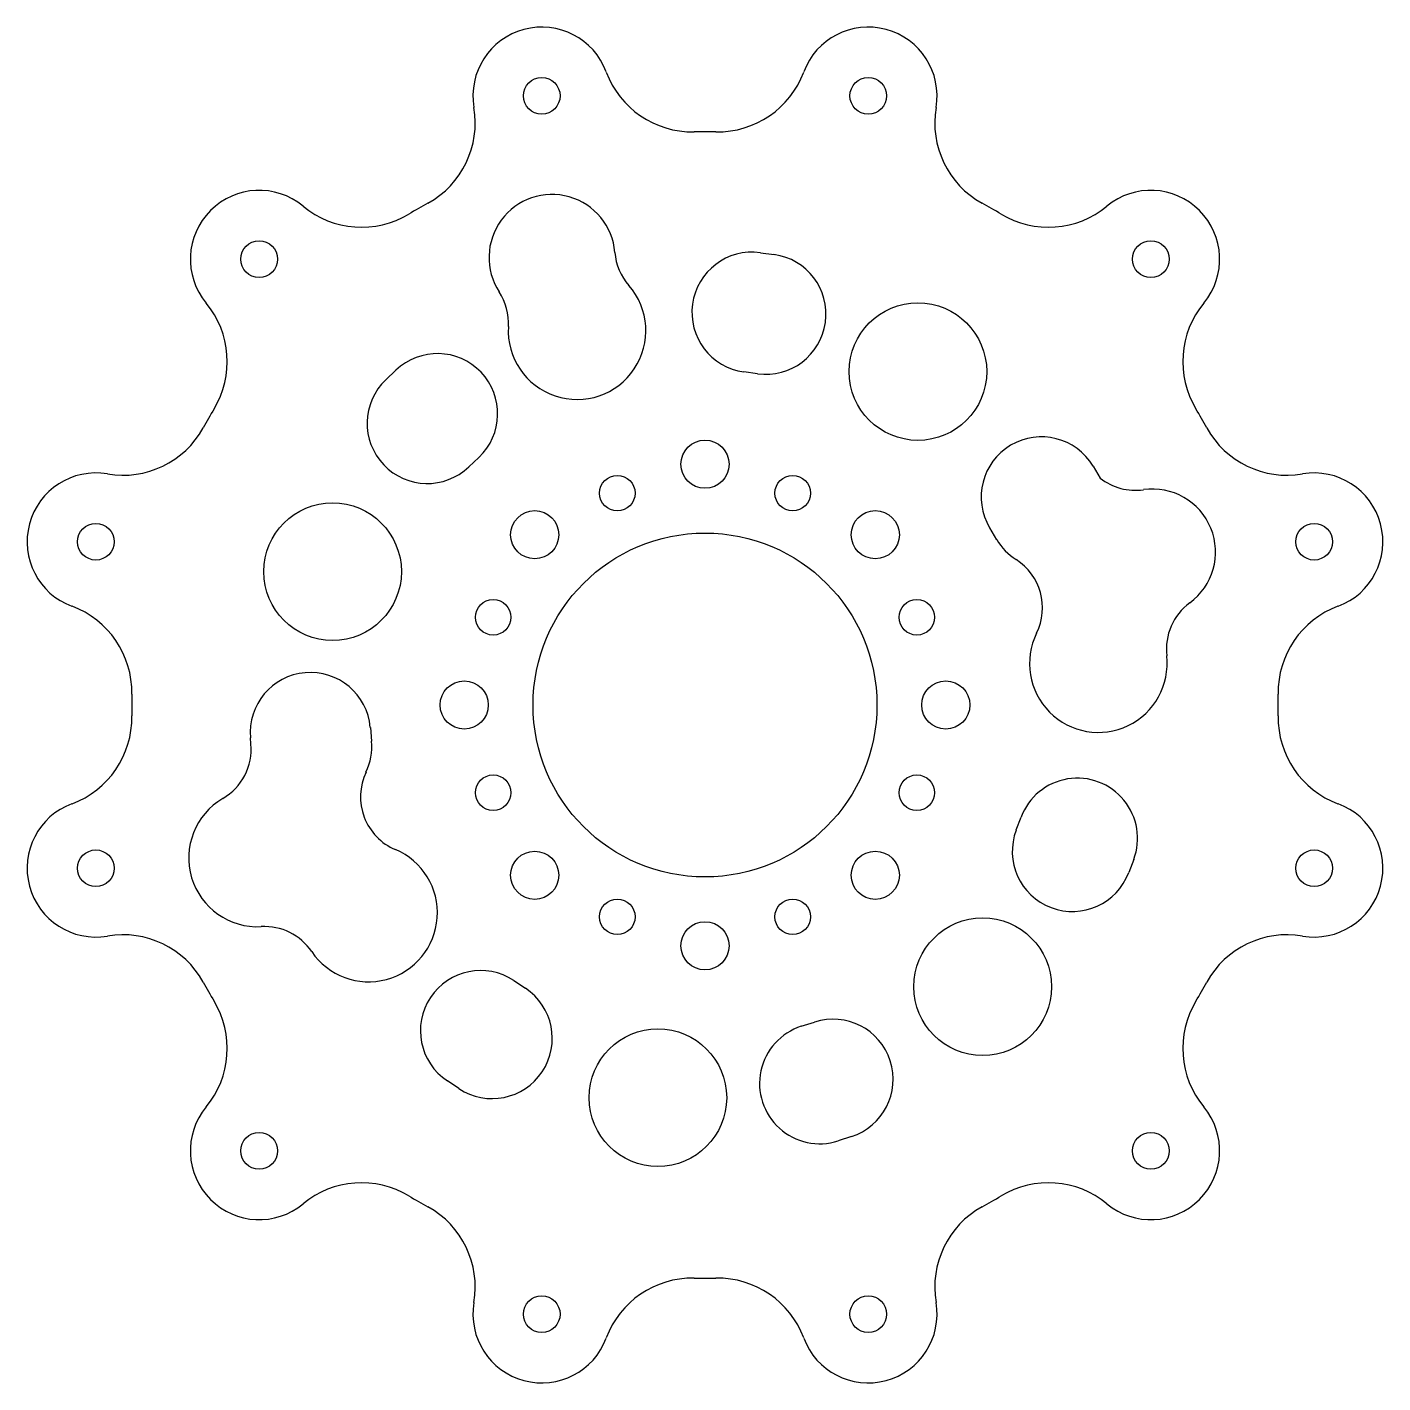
# Model space of a CAD drawing. Header units: millimetres. Extents: x -59 to 59, y -59 to 59.
import ezdxf

# ---------------------------------------------------------------- set-up
doc = ezdxf.new("R2010")
doc.units = ezdxf.units.MM

msp = doc.modelspace()

# ---------------------------------------------------------------- linework, layer by layer
at = {"color": 7, "linetype": 'Continuous', "lineweight": 25}
for p, q in [((4.83, 39.45), (6.02, 39.29)), ((-27.84, 28.37), (-26.96, 29.21)), ((4.59, 28.89), (3.4, 29.05)), ((-19.73, 21.6), (-20.6, 20.77)), ((33.86, 20.82), (34.47, 19.79)), ((25.45, 14.42), (24.83, 15.46)), ((-29.19, -1.96), (-29.08, -3.15)), ((-39.6, -3.4), (-39.65, -2.87)), ((27.14, -10.9), (27.57, -9.78)), ((37.39, -13.49), (36.97, -14.61)), ((-16.67, -24.04), (-15.66, -24.7)), ((8.4, -28.02), (9.55, -27.65)), ((-21.47, -33.45), (-22.47, -32.79)), ((12.77, -37.64), (11.62, -38.01))]:
    msp.add_line(p, q, dxfattribs=at)
for centre, radius in [((-14.24, 53.13), 1.6), ((14.24, 53.13), 1.6), ((-38.89, 38.89), 1.6), ((38.89, 38.89), 1.6), ((18.57, 29.08), 6), ((0, 21), 2.1), ((-7.65, 18.48), 1.55), ((7.65, 18.48), 1.55), ((-32.48, 11.63), 6), ((-14.85, 14.85), 2.1), ((14.85, 14.85), 2.1), ((-53.13, 14.24), 1.6), ((53.13, 14.24), 1.6), ((0, 0), 15), ((-18.48, 7.65), 1.55), ((18.48, 7.65), 1.55), ((-21, 0), 2.1), ((21, 0), 2.1), ((-18.48, -7.65), 1.55), ((18.48, -7.65), 1.55), ((-53.13, -14.24), 1.6), ((-14.85, -14.85), 2.1), ((14.85, -14.85), 2.1), ((53.13, -14.24), 1.6), ((-7.65, -18.48), 1.55), ((7.65, -18.48), 1.55), ((0, -21), 2.1), ((24.22, -24.57), 6), ((-4.11, -34.25), 6), ((-38.89, -38.89), 1.6), ((38.89, -38.89), 1.6), ((-14.24, -53.13), 1.6), ((14.24, -53.13), 1.6)]:
    msp.add_circle(centre, radius, dxfattribs=at)
for centre, radius, start, end in [((-14.24, 53.13), 6, 20.328, 189.672), ((14.24, 53.13), 6, 350.328, 159.672), ((-1.11, 57.99), 8, 200.328, 271.0936), ((1.11, 57.99), 8, 268.9064, 339.672), ((-28.04, 50.77), 8, 298.9064, 9.672), ((28.04, 50.77), 8, 170.328, 241.0936), ((0, 0), 50, 88.9064, 91.0936), ((-38.89, 38.89), 6, 50.328, 219.672), ((0, 0), 50, 118.9064, 121.0936), ((-13.34, 39.03), 5.5, 4.6522, 213.0857), ((0, 0), 50, 58.9064, 61.0936), ((38.89, 38.89), 6, 320.328, 129.672), ((-29.95, 49.67), 8, 230.328, 301.0936), ((29.95, 49.67), 8, 238.9064, 309.672), ((-2.88, 39.88), 5, 184.6522, 221.1536), ((4.11, 34.25), 5.25, 82.1547, 262.1547), ((5.3, 34.09), 5.25, 262.1547, 82.1547), ((-22.14, 33.3), 5, 356.5843, 33.0857), ((-11.16, 32.65), 6, 176.5843, 41.1536), ((-49.67, 29.95), 8, 328.9064, 39.672), ((49.67, 29.95), 8, 140.328, 211.0936), ((-23.34, 25.4), 5.25, 313.5832, 133.5832), ((-24.22, 24.57), 5.25, 133.5832, 313.5832), ((0, 0), 50, 148.9064, 151.0936), ((0, 0), 50, 28.9064, 31.0936), ((-50.77, 28.04), 8, 260.328, 331.0936), ((50.77, 28.04), 8, 208.9064, 279.672), ((29.34, 18.14), 5.25, 30.7261, 210.7261), ((-53.13, 14.24), 6, 80.328, 249.672), ((53.13, 14.24), 6, 290.328, 99.672), ((37.54, 23.73), 5, 232.093, 278.149), ((39.03, 13.34), 5.5, 306.2245, 98.149), ((29.96, 17.11), 5.25, 210.7261, 237.4191), ((24.44, 8.47), 5, 333.7993, 57.4191), ((-57.99, 1.11), 8, 358.9064, 69.672), ((45.24, 4.87), 5, 126.2245, 186.5602), ((57.99, 1.11), 8, 110.328, 181.0936), ((34.31, 3.61), 6, 153.7993, 6.5602), ((-34.42, -2.41), 5.25, 5.0118, 185.0118), ((0, 0), 50, 178.9064, 181.0936), ((0, 0), 50, 358.9064, 1.0936), ((-57.99, -1.11), 8, 290.328, 1.0936), ((57.99, -1.11), 8, 178.9064, 249.672), ((-44.58, -3.84), 5, 300.2793, 5.0118), ((-34.31, -3.61), 5.25, 334.5751, 5.0118), ((-25.05, -8.01), 5, 154.5751, 247.0357), ((32.48, -11.63), 5.25, 339.2975, 159.2975), ((-39.03, -13.34), 6, 120.2793, 273.0763), ((-53.13, -14.24), 6, 110.328, 279.672), ((53.13, -14.24), 6, 260.328, 69.672), ((32.05, -12.76), 5.25, 159.2975, 339.2975), ((-29.34, -18.14), 6, 214.1971, 67.0357), ((-50.77, -28.04), 8, 28.9064, 99.672), ((-38.44, -24.32), 5, 34.1971, 93.0763), ((50.77, -28.04), 8, 80.328, 151.0936), ((-19.57, -28.41), 5.25, 56.4404, 236.4404), ((0, 0), 50, 208.9064, 211.0936), ((-18.57, -29.08), 5.25, 236.4404, 56.4404), ((0, 0), 50, 328.9064, 331.0936), ((-49.67, -29.95), 8, 320.328, 31.0936), ((49.67, -29.95), 8, 148.9064, 219.672), ((10.01, -33.02), 5.25, 107.869, 287.869), ((11.16, -32.65), 5.25, 287.869, 107.869), ((-38.89, -38.89), 6, 140.328, 309.672), ((38.89, -38.89), 6, 230.328, 39.672), ((-29.95, -49.67), 8, 58.9064, 129.672), ((29.95, -49.67), 8, 50.328, 121.0936), ((0, 0), 50, 238.9064, 241.0936), ((0, 0), 50, 298.9064, 301.0936), ((-28.04, -50.77), 8, 350.328, 61.0936), ((28.04, -50.77), 8, 118.9064, 189.672), ((-1.11, -57.99), 8, 88.9064, 159.672), ((0, 0), 50, 268.9064, 271.0936), ((1.11, -57.99), 8, 20.328, 91.0936), ((-14.24, -53.13), 6, 170.328, 339.672), ((14.24, -53.13), 6, 200.328, 9.672)]:
    msp.add_arc(centre, radius, start, end, dxfattribs=at)

doc.saveas('drawing.dxf')
